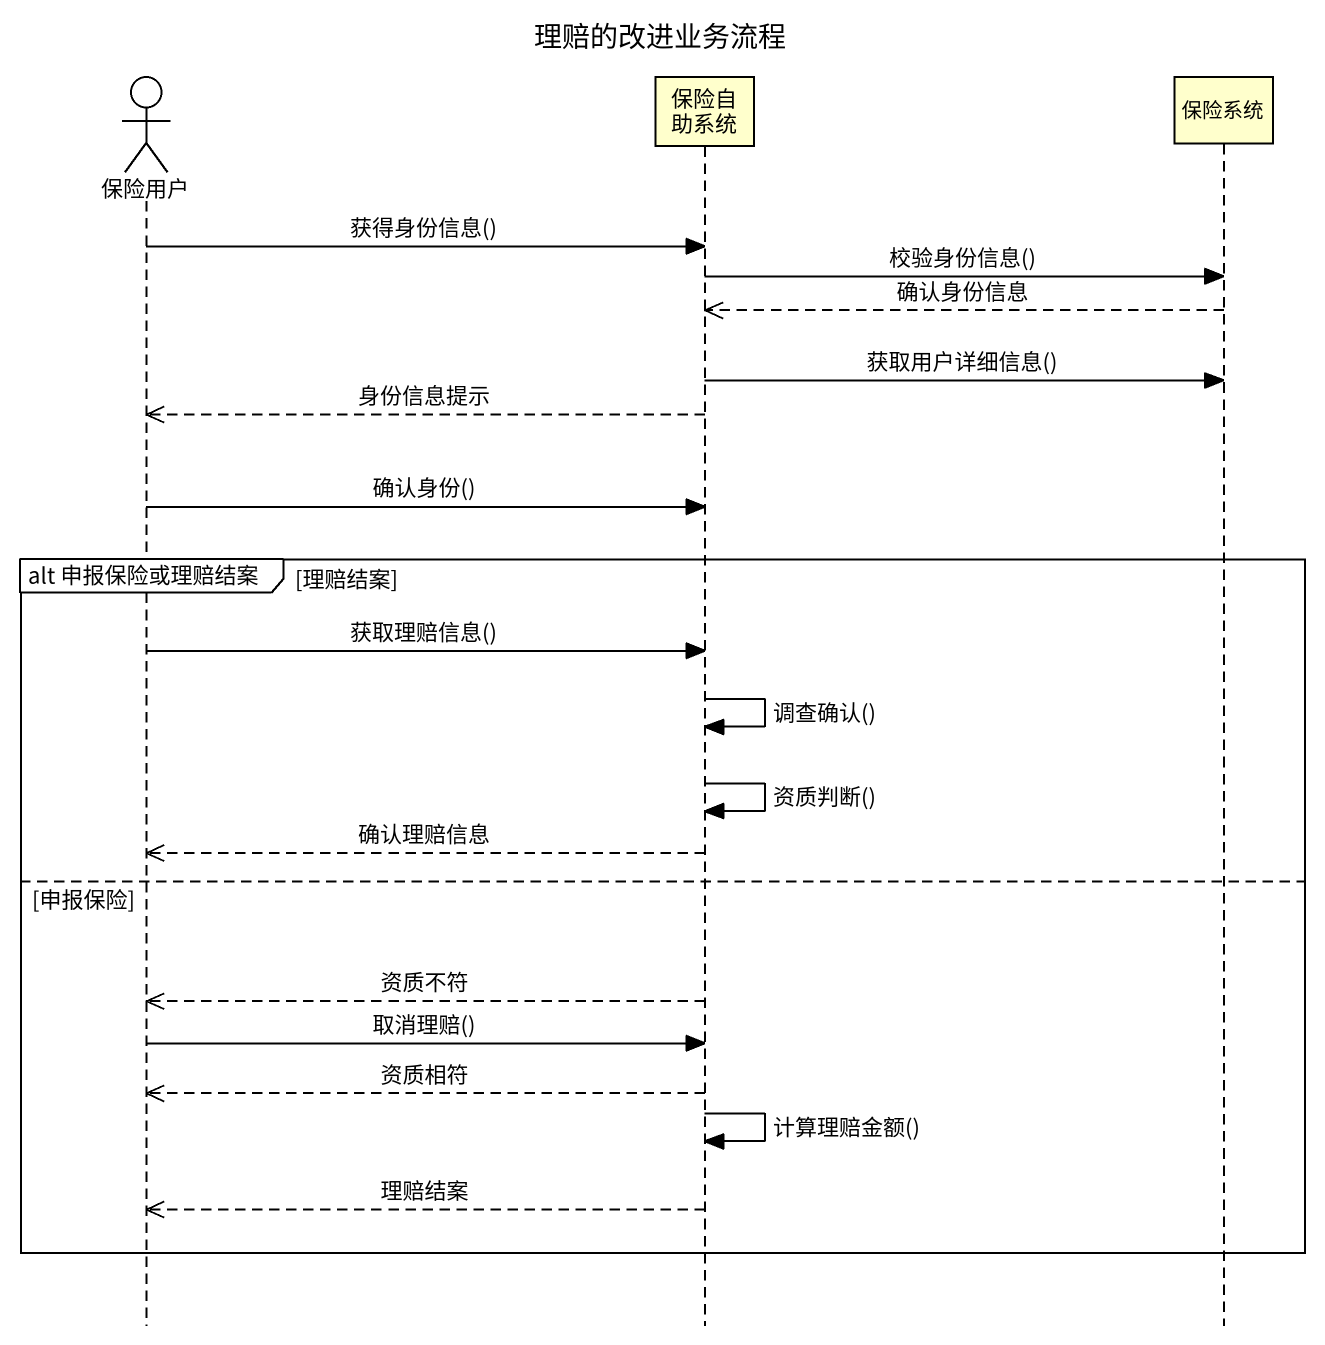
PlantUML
@startuml
title 理赔的改进业务流程
hide footbox
actor 保险用户
participant 保险自助系统
participant 保险系统

保险用户 -> 保险自助系统 : 获得身份信息()
保险自助系统 -> 保险系统 : 校验身份信息()
保险系统 -->> 保险自助系统 : 确认身份信息
保险自助系统 -> 保险系统 : 获取用户详细信息()
保险自助系统 -->> 保险用户 : 身份信息提示
保险用户 -> 保险自助系统 : 确认身份()
group alt 申报保险或理赔结案 [理赔结案]
  保险用户 -> 保险自助系统 : 获取理赔信息()
  保险自助系统 -> 保险自助系统 : 调查确认()
  保险自助系统 -> 保险自助系统 : 资质判断()
  保险自助系统 -->> 保险用户 : 确认理赔信息
else 申报保险
  保险自助系统 -->> 保险用户 : 资质不符
  保险用户 -> 保险自助系统 : 取消理赔()
  保险自助系统 -->> 保险用户 : 资质相符
  保险自助系统 -> 保险自助系统 : 计算理赔金额()
  保险自助系统 -->> 保险用户 : 理赔结案
end
@enduml
